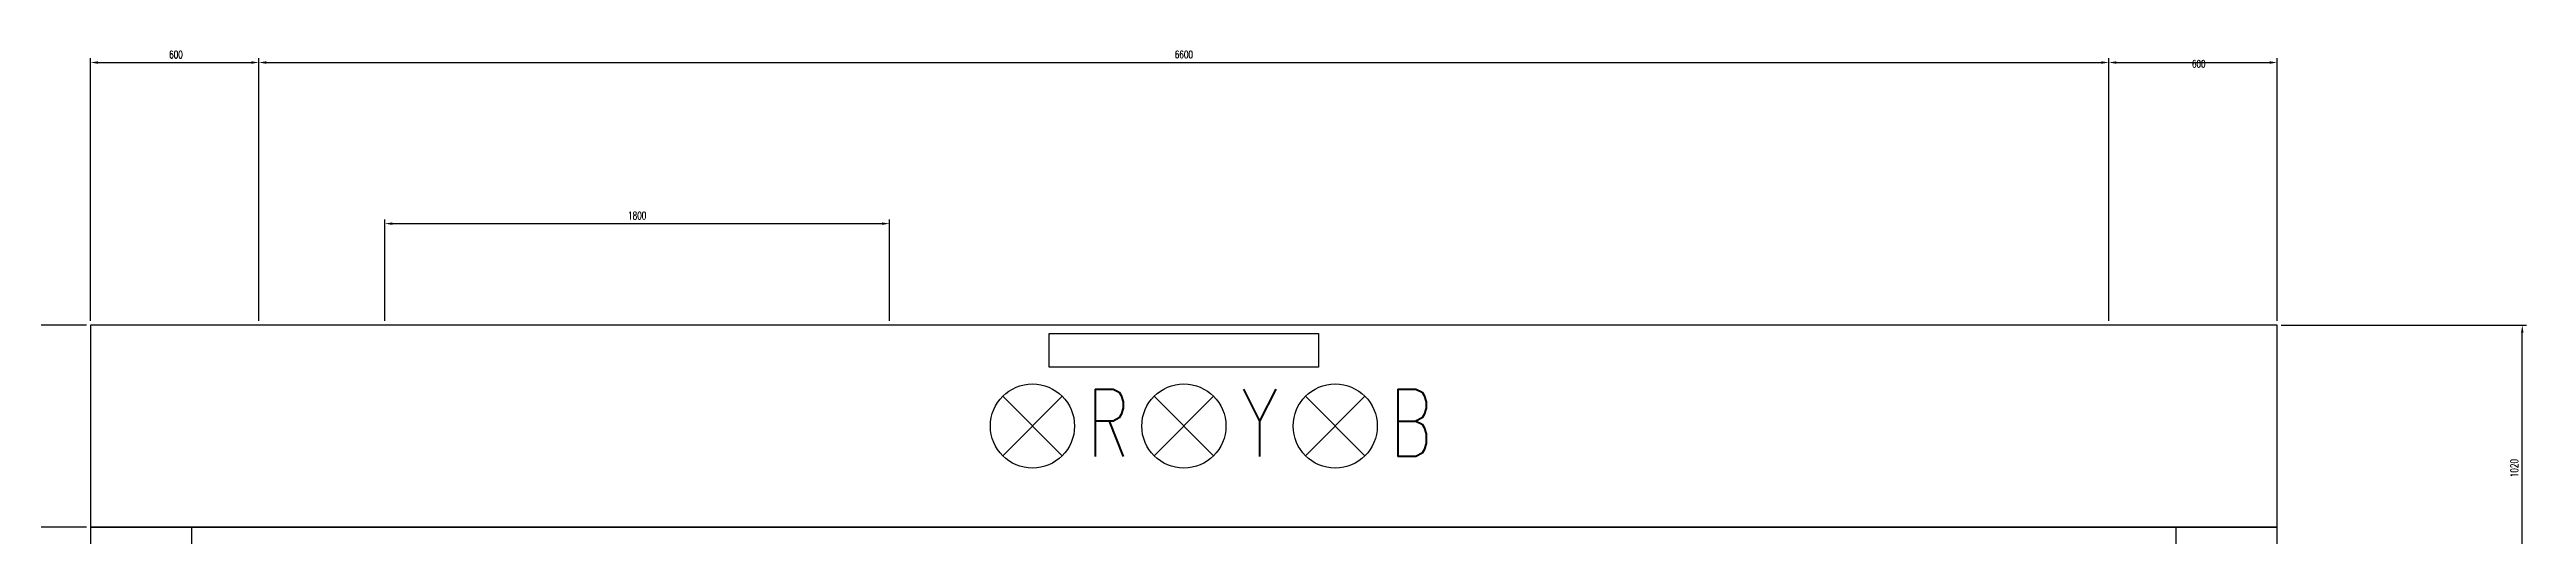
# Model space of a CAD drawing. Header units: inches. Extents: x 187 to 137830, y 99 to 66837.
# Drawn here: x 118684 to 127520, y 19411 to 21143 of the extents above; entities that cross this region are included whole.
import ezdxf
from ezdxf.enums import TextEntityAlignment as Align

# ---------------------------------------------------------------- set-up
doc = ezdxf.new("R2010")
doc.units = ezdxf.units.IN
doc.header["$MEASUREMENT"] = 0
for name, color, linetype in [('accessory', 9, 'Continuous'), ('CHANGE', 4, 'Continuous'), ('Dim', 9, 'Continuous'), ('FRAME', 3, 'Continuous'), ('text', 2, 'Continuous')]:
    doc.layers.add(name, color=color, linetype=linetype)
doc.styles.add('SIMPLEX', font='SIMPLEX.shx', dxfattribs={"width": 0.7})
doc.styles.add('VNI-HELVE-CONDENSE', font='')
doc.styles.get('VNI-HELVE-CONDENSE').set_extended_font_data('VNI-Helve-Condense')
doc.dimstyles.new('STANDARD$0', dxfattribs={"dimscale": 2, "dimtxt": 12, "dimasz": 13, "dimexe": 10, "dimexo": 10, "dimgap": 10, "dimtad": 1, "dimdec": 0, "dimzin": 0, "dimdsep": 46, "dimtxsty": 'VNI-HELVE-CONDENSE', "dimcen": 2, "dimdle": 2, "dimclrd": 1, "dimclre": 1, "dimclrt": 2, "dimadec": 0, "dimazin": 0, "dimtfac": 1, "dimtdec": 0, "dimtofl": 0, "dimtmove": 0, "dimatfit": 3, "dimfxl": 1, "dimtolj": 1, "dimtzin": 0, "dimarcsym": 1})

# ---------------------------------------------------------------- blocks, each defined once
blk = doc.blocks.new('*D103')
at = {"layer": 'DEFPOINTS', "color": 0, "transparency": 16777216}
for p in [(119430.2, 21096.7), (118830.2, 20160.7), (119430.2, 20160.7)]:
    blk.add_point(p, dxfattribs=at)
at = {"layer": 'Dim', "color": 8, "lineweight": -2, "transparency": 16777216}
for p, q in [((118830.2, 20175.7), (118830.2, 21111.7)), ((118857.2, 21096.7), (119403.2, 21096.7)), ((119430.2, 20175.7), (119430.2, 21111.7))]:
    blk.add_line(p, q, dxfattribs=at)
at = {"layer": 'Dim', "color": 8, "transparency": 16777216}
for points in [[(118857.2, 21101.2), (118857.2, 21092.2), (118830.2, 21096.7)], [(119403.2, 21101.2), (119403.2, 21092.2), (119430.2, 21096.7)]]:
    blk.add_solid(points, dxfattribs=at)
at = {"layer": 'Dim', "color": 6, "transparency": 16777216, "insert": (119134.9, 21125.1), "char_height": 27, "attachment_point": 5, "style": 'SIMPLEX'}
blk.add_mtext('\\A1;600', dxfattribs=at)
blk = doc.blocks.new('*D104')
at = {"layer": 'DEFPOINTS', "color": 0, "transparency": 16777216}
for p in [(126030.2, 21096.7), (119430.2, 20160.7), (126030.2, 20160.7)]:
    blk.add_point(p, dxfattribs=at)
at = {"layer": 'Dim', "color": 8, "lineweight": -2, "transparency": 16777216}
for p, q in [((119430.2, 20175.7), (119430.2, 21111.7)), ((119457.2, 21096.7), (126003.2, 21096.7)), ((126030.2, 20175.7), (126030.2, 21111.7))]:
    blk.add_line(p, q, dxfattribs=at)
at = {"layer": 'Dim', "color": 8, "transparency": 16777216}
for points in [[(119457.2, 21101.2), (119457.2, 21092.2), (119430.2, 21096.7)], [(126003.2, 21101.2), (126003.2, 21092.2), (126030.2, 21096.7)]]:
    blk.add_solid(points, dxfattribs=at)
at = {"layer": 'Dim', "color": 6, "transparency": 16777216, "insert": (122730.2, 21125.2), "char_height": 27, "attachment_point": 5, "style": 'SIMPLEX'}
blk.add_mtext('\\A1;6600', dxfattribs=at)
blk = doc.blocks.new('*D105')
at = {"layer": 'DEFPOINTS', "color": 0, "transparency": 16777216}
for p in [(126630.2, 21096.7), (126030.2, 20160.7), (126630.2, 20160.7)]:
    blk.add_point(p, dxfattribs=at)
at = {"layer": 'Dim', "color": 8, "lineweight": -2, "transparency": 16777216}
for p, q in [((126030.2, 20175.7), (126030.2, 21111.7)), ((126057.2, 21096.7), (126603.2, 21096.7)), ((126630.2, 20175.7), (126630.2, 21111.7))]:
    blk.add_line(p, q, dxfattribs=at)
at = {"layer": 'Dim', "color": 8, "transparency": 16777216}
for points in [[(126057.2, 21101.2), (126057.2, 21092.2), (126030.2, 21096.7)], [(126603.2, 21101.2), (126603.2, 21092.2), (126630.2, 21096.7)]]:
    blk.add_solid(points, dxfattribs=at)
at = {"layer": 'Dim', "color": 6, "transparency": 16777216, "insert": (126350.6, 21092.1), "char_height": 27, "attachment_point": 5, "style": 'SIMPLEX'}
blk.add_mtext('\\A1;600', dxfattribs=at)
blk = doc.blocks.new('*D125')
at = {"layer": 'DEFPOINTS', "color": 0, "transparency": 16777216}
for p in [(118830.2, 20160.7), (117831.4, 19440.7), (118830.2, 19440.7)]:
    blk.add_point(p, dxfattribs=at)
at = {"layer": 'Dim', "color": 8, "lineweight": -2, "transparency": 16777216}
for p, q in [((118815.2, 20160.7), (117816.4, 20160.7)), ((117831.4, 20133.7), (117831.4, 19467.7)), ((117323.4, 19785.7), (117323.4, 19864.3)), ((117831.4, 19800.7), (117323.4, 19785.7)), ((118815.2, 19440.7), (117816.4, 19440.7))]:
    blk.add_line(p, q, dxfattribs=at)
at = {"layer": 'Dim', "color": 8, "transparency": 16777216}
for points in [[(117826.9, 20133.7), (117835.9, 20133.7), (117831.4, 20160.7)], [(117826.9, 19467.7), (117835.9, 19467.7), (117831.4, 19440.7)]]:
    blk.add_solid(points, dxfattribs=at)
at = {"layer": 'Dim', "color": 6, "transparency": 16777216, "insert": (117294.9, 19825), "char_height": 27, "attachment_point": 5, "rotation": 90, "style": 'SIMPLEX'}
blk.add_mtext('\\A1;720', dxfattribs=at)
blk = doc.blocks.new('*D112')
at = {"layer": 'DEFPOINTS', "color": 0, "transparency": 16777216}
for p in [(126630.2, 20160.7), (127504.7, 20160.7), (126630.2, 19140.7)]:
    blk.add_point(p, dxfattribs=at)
at = {"layer": 'Dim', "color": 8, "lineweight": -2, "transparency": 16777216}
for p, q in [((126645.2, 20160.7), (127519.7, 20160.7)), ((127504.7, 19167.7), (127504.7, 20133.7)), ((126645.2, 19140.7), (127519.7, 19140.7))]:
    blk.add_line(p, q, dxfattribs=at)
at = {"layer": 'Dim', "color": 8, "transparency": 16777216}
for points in [[(127500.2, 20133.7), (127509.2, 20133.7), (127504.7, 20160.7)], [(127500.2, 19167.7), (127509.2, 19167.7), (127504.7, 19140.7)]]:
    blk.add_solid(points, dxfattribs=at)
at = {"layer": 'Dim', "color": 6, "transparency": 16777216, "insert": (127476.2, 19650.7), "char_height": 27, "attachment_point": 5, "rotation": 90, "style": 'SIMPLEX'}
blk.add_mtext('\\A1;1020', dxfattribs=at)
blk = doc.blocks.new('LIGHT45')
at = {"layer": 'CHANGE'}
for p, q in [((-53.84, -8.84), (-36.16, 8.84)), ((-53.84, 8.84), (-36.16, -8.84)), ((-8.84, 8.84), (8.84, -8.84)), ((-8.84, -8.84), (8.84, 8.84)), ((36.16, 8.84), (53.84, -8.84)), ((36.16, -8.84), (53.84, 8.84))]:
    blk.add_line(p, q, dxfattribs=at)
for centre in [(-45, 0), (0, 0), (45, 0)]:
    blk.add_circle(centre, 12.5, dxfattribs=at)
blk = doc.blocks.new('*D121')
at = {"layer": 'DEFPOINTS', "color": 0, "transparency": 16777216}
for p in [(118830.2, 19440.7), (117831.4, 18839.2), (118830.2, 18839.2)]:
    blk.add_point(p, dxfattribs=at)
at = {"layer": 'Dim', "color": 8, "lineweight": -2, "transparency": 16777216}
for p, q in [((118815.2, 19440.7), (117816.4, 19440.7)), ((117831.4, 19413.7), (117831.4, 18866.2)), ((117831.4, 19140), (117323.4, 19131.7)), ((117323.4, 19131.7), (117323.4, 19053.1)), ((118815.2, 18839.2), (117816.4, 18839.2))]:
    blk.add_line(p, q, dxfattribs=at)
at = {"layer": 'Dim', "color": 8, "transparency": 16777216}
for points in [[(117826.9, 19413.7), (117835.9, 19413.7), (117831.4, 19440.7)], [(117826.9, 18866.2), (117835.9, 18866.2), (117831.4, 18839.2)]]:
    blk.add_solid(points, dxfattribs=at)
at = {"layer": 'Dim', "color": 6, "transparency": 16777216, "insert": (117294.9, 19092.4), "char_height": 27, "attachment_point": 5, "rotation": 90, "style": 'SIMPLEX'}
blk.add_mtext('\\A1;602', dxfattribs=at)
blk = doc.blocks.new('*D118')
at = {"layer": 'DEFPOINTS', "color": 0, "transparency": 16777216}
for p in [(121680.2, 20522.3), (119880.2, 20160.7), (121680.2, 20160.7)]:
    blk.add_point(p, dxfattribs=at)
at = {"layer": 'Dim', "color": 8, "lineweight": -2, "transparency": 16777216}
for p, q in [((119880.2, 20175.7), (119880.2, 20537.3)), ((119907.2, 20522.3), (121653.2, 20522.3)), ((121680.2, 20175.7), (121680.2, 20537.3))]:
    blk.add_line(p, q, dxfattribs=at)
at = {"layer": 'Dim', "color": 8, "transparency": 16777216}
for points in [[(119907.2, 20526.8), (119907.2, 20517.8), (119880.2, 20522.3)], [(121653.2, 20526.8), (121653.2, 20517.8), (121680.2, 20522.3)]]:
    blk.add_solid(points, dxfattribs=at)
at = {"layer": 'Dim', "color": 6, "transparency": 16777216, "insert": (120780.2, 20550.8), "char_height": 27, "attachment_point": 5, "style": 'SIMPLEX'}
blk.add_mtext('\\A1;1800', dxfattribs=at)

msp = doc.modelspace()

# ---------------------------------------------------------------- linework, layer by layer
at = {"layer": 'accessory'}
msp.add_lwpolyline([(122250.24, 20130.71), (123210.24, 20130.71), (123210.24, 20010.71), (122250.24, 20010.71), (122250.24, 20130.71)], dxfattribs=at)
at = {"layer": 'FRAME'}
for p, q in [((119190.24, 19440.71), (119190.24, 7680.71)), ((126270.24, 7680.71), (126270.24, 19440.71))]:
    msp.add_line(p, q, dxfattribs=at)
for points in [[(118830.24, 19440.71), (126630.24, 19440.71), (126630.24, 20160.71), (118830.24, 20160.71)], [(118830.24, 19440.71), (118830.24, 7680.71), (126630.24, 7680.71), (126630.24, 19440.71)]]:
    msp.add_lwpolyline(points, close=True, dxfattribs=at)

# ---------------------------------------------------------------- block references
at = {"xscale": 12, "yscale": 12, "zscale": 12}
msp.add_blockref('LIGHT45', (122730.24, 19800.71), dxfattribs=at)

# ---------------------------------------------------------------- texts
at = {"layer": 'text', "style": 'SIMPLEX', "width": 0.7}
for s, p in [('R', (122460.24, 19812.71)), ('Y', (123000.24, 19812.71)), ('B', (123540.24, 19812.71))]:
    msp.add_text(s, height=240, dxfattribs=at).set_placement(p, align=Align.MIDDLE)

# ---------------------------------------------------------------- dimensions: what is measured, and where the dimension line sits
at = {"layer": 'Dim'}
for base, p1, p2, picture, middle in [((119430.24, 21096.71), (118830.24, 20160.71), (119430.24, 20160.71), '*D103', (119134.87, 21096.6)), ((126630.24, 21096.71), (126030.24, 20160.71), (126630.24, 20160.71), '*D105', (126350.62, 21063.63)), ((121680.24, 20522.3), (119880.24, 20160.71), (121680.24, 20160.71), '*D118', (120780.24, 20522.3))]:
    dim = msp.add_linear_dim(base=base, p1=p1, p2=p2, dimstyle='STANDARD$0', override={"dimscale": 1.5, "dimtxt": 18, "dimasz": 18, "dimtxsty": 'SIMPLEX', "dimclrd": 8, "dimclre": 8, "dimclrt": 6, "dimtmove": 1}, dxfattribs=at)
    dim.commit()
    dim.dimension.update_dxf_attribs({"geometry": picture, "text_midpoint": middle, "dimtype": 160})
dim = msp.add_linear_dim(base=(126030.24, 21096.71), p1=(119430.24, 20160.71), p2=(126030.24, 20160.71), dimstyle='STANDARD$0', override={"dimscale": 1.5, "dimtxt": 18, "dimasz": 18, "dimtxsty": 'SIMPLEX', "dimclrd": 8, "dimclre": 8, "dimclrt": 6, "dimtmove": 1}, dxfattribs=at)
dim.commit()
dim.dimension.update_dxf_attribs({"geometry": '*D104', "text_midpoint": (122730.24, 21125.21)})
for base, p1, p2, angle, picture, middle in [((117831.4, 19440.71), (118830.24, 20160.71), (118830.24, 19440.71), 90, '*D125', (117323.45, 19800.71)), ((127504.7, 20160.71), (126630.24, 19140.71), (126630.24, 20160.71), 270, '*D112', (127504.7, 19650.71)), ((117831.40247364, 18839.20646203), (118830.24473339, 19440.70646203), (118830.24473339, 18839.20646203), 90, '*D121', (117323.44994445, 19116.70646203))]:
    dim = msp.add_linear_dim(base=base, p1=p1, p2=p2, angle=angle, dimstyle='STANDARD$0', override={"dimscale": 1.5, "dimtxt": 18, "dimasz": 18, "dimtxsty": 'SIMPLEX', "dimclrd": 8, "dimclre": 8, "dimclrt": 6, "dimtmove": 1}, dxfattribs=at)
    dim.commit()
    dim.dimension.update_dxf_attribs({"geometry": picture, "text_midpoint": middle, "dimtype": 160})

doc.saveas('drawing.dxf')
